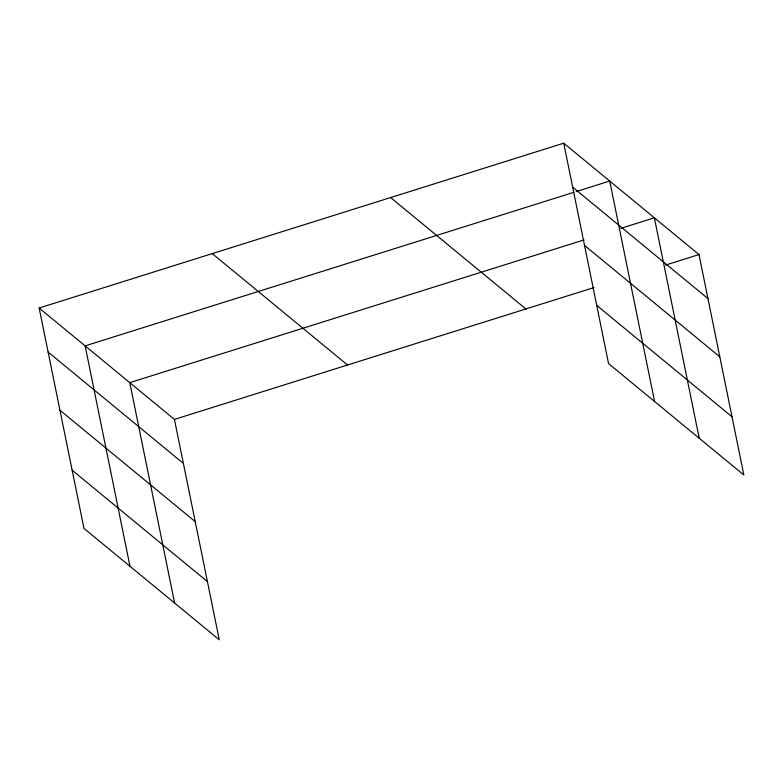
<?xml version="1.0" encoding="UTF-8"?>
<svg xmlns="http://www.w3.org/2000/svg" width="783" height="783" viewBox="0 0 783 783"><rect width="100%" height="100%" fill="white"/><g stroke="black" fill="none" stroke-linecap="round" stroke-linejoin="round"><path stroke-width="1.17" d="M39.15 308.013L174.433 419.404L219.269 639.819L83.996 528.437L39.15 308.013L563.731 143.181L699.004 254.563L743.85 474.987L608.567 363.596L563.731 143.181M573.949 192.295L85.141 345.88L129.988 566.305M576.249 191.571L609.722 181.049L654.568 401.473M583.961 239.931L129.782 382.642L174.629 603.067M620.899 228.323L654.363 217.811L699.209 438.226M174.433 419.404L593.984 287.567M665.54 265.085L699.004 254.563M572.686 187.196L707.959 298.587M584.529 245.412L719.802 356.803M596.724 305.39L732.007 416.771M390.619 197.57L525.892 308.962M212.262 253.614L347.535 365.005M48.106 352.037L183.388 463.419M59.948 410.243L195.231 521.635M72.153 470.221L207.426 581.612"/></g></svg>
